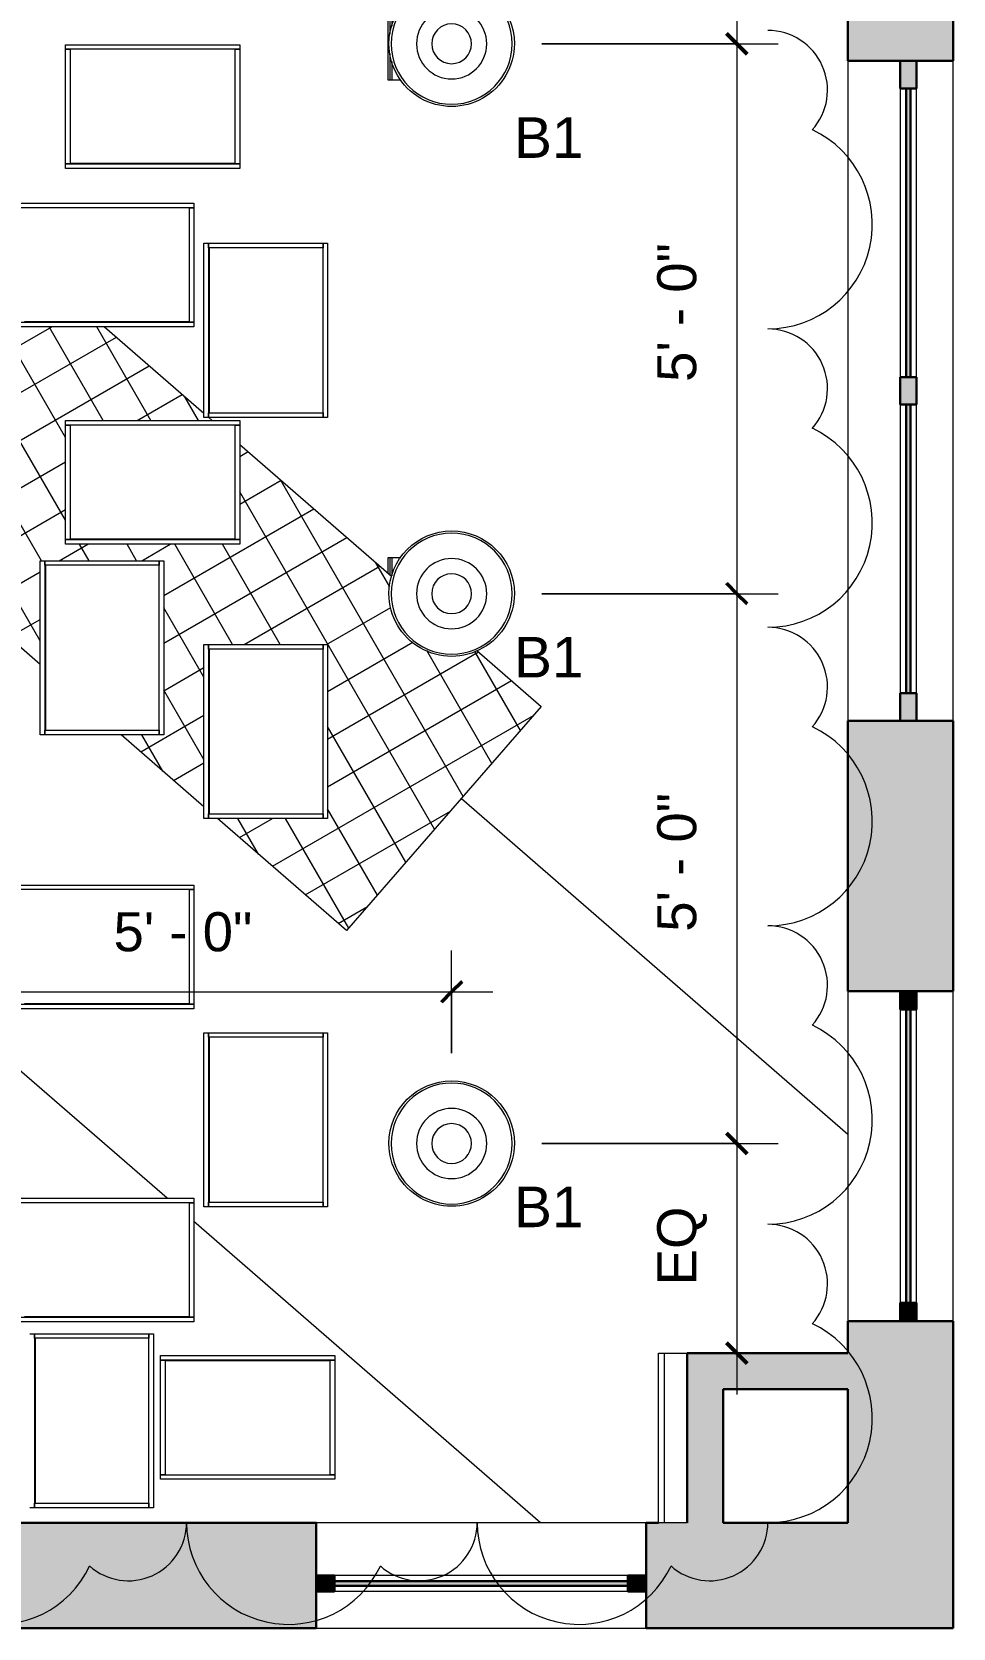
# Model space of a CAD drawing. Header units: inches. Extents: x 4387 to 7158, y 1246 to 2590.
# Drawn here: x 7057.7 to 7158.2, y 1283.3 to 1457.4 of the extents above; entities that cross this region are included whole.
import ezdxf

# ---------------------------------------------------------------- set-up
doc = ezdxf.new("R2010")
doc.units = ezdxf.units.IN
doc.header["$MEASUREMENT"] = 0
for name, color, linetype, lineweight in [('A-ANNO-DIMS', 211, 'Continuous', 9), ('A-ANNO-DIMS-48', 211, 'Continuous', 9), ('A-CLNG', 13, 'Continuous', 13), ('A-FLOR', 192, 'Continuous', 13), ('A-GENM', 13, 'Continuous', 9), ('A-GLAZ-CURT', 52, 'Continuous', 13), ('A-GLAZ-CWMG', 51, 'Continuous', 13), ('A-WALL', 113, 'Continuous', 13), ('A-WALL-PATT', 111, 'Continuous', 13), ('E-LITE-EQPM', 33, 'Continuous', 9), ('E-LITE-EQPM-IDEN', 33, 'Continuous', 9), ('G-ANNO-REVC', 71, 'Continuous', 9), ('I-WALL', 2, 'Continuous', 13), ('M-EQPM', 50, 'Continuous', 9)]:
    doc.layers.add(name, color=color, linetype=linetype, lineweight=lineweight)
doc.styles.add('Arial_1', font='arial.ttf', dxfattribs={"height": 4.425898})
doc.styles.add('Swis721 Lt BT_2', font='swissl.ttf', dxfattribs={"height": 4.257319})
doc.dimstyles.new('OTJ_-_3_32__Linear__1_2__Tolerance_1', dxfattribs={"dimscale": 12, "dimtxt": 4.5, "dimasz": 0.1875, "dimexe": 0.375, "dimexo": 0.25, "dimgap": 0.25, "dimtad": 1, "dimdec": 1, "dimrnd": 0.5, "dimzin": 3, "dimdsep": 46, "dimlunit": 4, "dimtxsty": 'Swis721 Lt BT_2', "dimblk1": 'OBLIQUE', "dimblk2": 'OBLIQUE', "dimsah": 1, "dimcen": 0.09, "dimdle": 0.375, "dimazin": 0, "dimtfac": 1, "dimtdec": 4, "dimtix": 1, "dimtmove": 0, "dimatfit": 3, "dimfxl": 1, "dimtvp": 1, "dimfrac": 2, "dimtolj": 1, "dimtzin": 0, "dimarcsym": 2})
doc.dimstyles.new('OTJ_-_3_32__Linear__1_2__Tolerance_2', dxfattribs={"dimscale": 12, "dimtxt": 4.5, "dimasz": 0.1875, "dimexe": 0.375, "dimexo": 0.25, "dimgap": 0.25, "dimtad": 1, "dimdec": 1, "dimrnd": 0.5, "dimzin": 3, "dimdsep": 46, "dimlunit": 4, "dimtxsty": 'Swis721 Lt BT_2', "dimblk1": 'OBLIQUE', "dimblk2": 'OBLIQUE', "dimsah": 1, "dimcen": 0.09, "dimdle": 0.375, "dimazin": 0, "dimtfac": 1, "dimtdec": 4, "dimtix": 1, "dimtmove": 0, "dimatfit": 3, "dimfxl": 1, "dimtvp": 1, "dimfrac": 2, "dimtolj": 1, "dimtzin": 0, "dimarcsym": 2})

# ---------------------------------------------------------------- blocks, each defined once
blk = doc.blocks.new('Rectangular Mullion - 2_ x 1 3_4_-4406287-3 - ENLARGED PLAN _ LOUNGE 1025')
at = {"layer": 'A-GLAZ-CWMG', "lineweight": 18}
blk.add_hatch(color=50, dxfattribs=at).paths.add_polyline_path([(-2, -0.88), (0, -0.88), (0, 0.88), (-2, 0.88), (-2, -0.25)], flags=0)
at = {"layer": 'A-GLAZ-CWMG', "color": 135, "lineweight": 30}
for p, q in [((-2, 0.88), (0, 0.88)), ((-2, -0.88), (-2, 0.88)), ((0, 0.88), (0, -0.88)), ((0, -0.88), (-2, -0.88))]:
    blk.add_line(p, q, dxfattribs=at)
blk = doc.blocks.new('Rectangular Mullion - 3_ x 1 3_4_-4402381-3 - ENLARGED PLAN _ LOUNGE 1025')
at = {"layer": 'A-GLAZ-CWMG', "color": 215, "lineweight": 18}
for p, q in [((6064.46, 1289.03), (6032.46, 1289.03)), ((6064.46, 1287.28), (6032.46, 1287.28))]:
    blk.add_line(p, q, dxfattribs=at)
blk = doc.blocks.new('Rectangular Mullion - 3_ x 1 3_4_-4406289-3 - ENLARGED PLAN _ LOUNGE 1025')
at = {"layer": 'A-GLAZ-CWMG', "lineweight": 18}
blk.add_hatch(color=50, dxfattribs=at).paths.add_polyline_path([(-3, -0.88), (0, -0.88), (0, 0.88), (-3, 0.88), (-3, -0.25)], flags=0)
at = {"layer": 'A-GLAZ-CWMG', "color": 135, "lineweight": 30}
for p, q in [((-3, 0.88), (0, 0.88)), ((-3, -0.88), (-3, 0.88)), ((0, 0.88), (0, -0.88)), ((0, -0.88), (-3, -0.88))]:
    blk.add_line(p, q, dxfattribs=at)
blk = doc.blocks.new('Rectangular Mullion - 3_ x 1 3_4_-4405086-3 - ENLARGED PLAN _ LOUNGE 1025')
at = {"layer": 'A-GLAZ-CWMG', "color": 215, "lineweight": 18}
for p, q in [((6134.46, 1289.03), (6102.96, 1289.03)), ((6134.46, 1287.28), (6102.96, 1287.28))]:
    blk.add_line(p, q, dxfattribs=at)
blk = doc.blocks.new('System Panel - Glazed-4406290-3 - ENLARGED PLAN _ LOUNGE 1025')
at = {"layer": 'A-GLAZ-CURT', "lineweight": 18}
blk.add_hatch(color=50, dxfattribs=at).paths.add_polyline_path([(16, 0.25), (-16, 0.25), (-16, -0.25), (16, -0.25)], flags=0)
at = {"layer": 'A-GLAZ-CURT', "color": 135, "lineweight": 30}
for p, q in [((-16, -0.25), (-16, 0.25)), ((-16, 0.25), (16, 0.25)), ((16, 0.25), (16, -0.25)), ((16, -0.25), (-16, -0.25))]:
    blk.add_line(p, q, dxfattribs=at)
blk = doc.blocks.new('Rectangular Mullion - 2_ x 1 3_4_-4406291-3 - ENLARGED PLAN _ LOUNGE 1025')
at = {"layer": 'A-GLAZ-CWMG', "lineweight": 18}
blk.add_hatch(color=50, dxfattribs=at).paths.add_polyline_path([(0, -0.88), (-2, -0.88), (-2, 0.88), (0, 0.88), (0, -0.25)], flags=0)
at = {"layer": 'A-GLAZ-CWMG', "color": 135, "lineweight": 30}
for p, q in [((0, 0.88), (-2, 0.88)), ((-2, 0.88), (-2, -0.88)), ((0, -0.88), (0, 0.88)), ((-2, -0.88), (0, -0.88))]:
    blk.add_line(p, q, dxfattribs=at)
blk = doc.blocks.new('System Panel - Glazed-4406292-3 - ENLARGED PLAN _ LOUNGE 1025')
at = {"layer": 'A-GLAZ-CURT', "lineweight": 18}
blk.add_hatch(color=50, dxfattribs=at).paths.add_polyline_path([(-15.75, 0.25), (-15.75, -0.25), (15.75, -0.25), (15.75, 0.25), (-13.49, 0.25)], flags=0)
at = {"layer": 'A-GLAZ-CURT', "color": 135, "lineweight": 30}
for p, q in [((-15.75, -0.25), (-15.75, 0.25)), ((-15.75, 0.25), (15.75, 0.25)), ((15.75, 0.25), (15.75, -0.25)), ((15.75, -0.25), (-15.75, -0.25))]:
    blk.add_line(p, q, dxfattribs=at)
blk = doc.blocks.new('Rectangular Mullion - 3_ x 1 3_4_-4406293-3 - ENLARGED PLAN _ LOUNGE 1025')
at = {"layer": 'A-GLAZ-CWMG', "lineweight": 18}
blk.add_hatch(color=50, dxfattribs=at).paths.add_polyline_path([(-3, -0.88), (-3, 0.88), (0, 0.88), (0, -0.88)], flags=0)
at = {"layer": 'A-GLAZ-CWMG', "color": 135, "lineweight": 30}
for p, q in [((0, 0.88), (-3, 0.88)), ((-3, 0.88), (-3, -0.88)), ((0, -0.88), (0, 0.88)), ((-3, -0.88), (0, -0.88))]:
    blk.add_line(p, q, dxfattribs=at)
blk = doc.blocks.new('Rectangular Mullion - 3_ x 1 3_4_-4406288-3 - ENLARGED PLAN _ LOUNGE 1025')
at = {"layer": 'A-GLAZ-CWMG', "lineweight": 18}
blk.add_hatch(color=50, dxfattribs=at).paths.add_polyline_path([(1.5, -0.88), (-1.5, -0.88), (-1.5, 0.88), (1.5, 0.88), (1.5, -0.25)], flags=0)
at = {"layer": 'A-GLAZ-CWMG', "color": 135, "lineweight": 30}
for p, q in [((1.5, 0.88), (-1.5, 0.88)), ((-1.5, 0.88), (-1.5, -0.88)), ((1.5, -0.88), (1.5, 0.88)), ((-1.5, -0.88), (1.5, -0.88))]:
    blk.add_line(p, q, dxfattribs=at)
blk = doc.blocks.new('Mechanical Equipment 1 - Mechanical Equipment 1-4892762-3 - ENLARGED PLAN _ LOUNGE 1025')
at = {"layer": 'M-EQPM'}
h = blk.add_hatch(dxfattribs=at)
h.set_pattern_fill('FP_46', color=90, style=0, pattern_type=2)
h.set_pattern_definition([(30, (883.241, 0), (-2.25, 3.8971143), []), (120, (883.241, 0), (-3.8971143, -2.25), [])])
h.paths.add_polyline_path([(6208.78, 1359.38), (6230.03, 1383.84), (6223, 1389.95), (6222.02, 1389.54), (6220.25, 1389.31), (6218.48, 1389.54), (6216.83, 1390.23), (6215.41, 1391.31), (6214.32, 1392.73), (6213.64, 1394.38), (6213.4, 1396.15), (6213.64, 1397.93), (6213.69, 1398.05), (6197.13, 1412.44), (6197.13, 1401.55), (6178.13, 1401.55), (6178.13, 1415.05), (6194.12, 1415.05), (6193.72, 1415.39), (6193.22, 1415.39), (6193.22, 1415.83), (6182.38, 1425.26), (6173.13, 1425.26), (6173.13, 1433.3), (6172.27, 1434.05), (6172.27, 1415.39), (6158.77, 1415.39), (6158.77, 1434.39), (6171.88, 1434.39), (6160.31, 1444.44), (6160.25, 1444.43), (6158.48, 1444.67), (6156.83, 1445.35), (6155.41, 1446.44), (6154.32, 1447.86), (6153.64, 1449.51), (6153.53, 1450.34), (6134.02, 1467.3), (6134.02, 1448.34), (6120.52, 1448.34), (6120.52, 1467.34), (6133.95, 1467.36), (6129.95, 1470.84), (6119.29, 1470.84), (6119.29, 1480.1), (6110.31, 1487.91), (6101.22, 1487.91), (6101.22, 1495.81), (6096.19, 1500.19), (6096.19, 1495.55), (6077.19, 1495.55), (6077.19, 1509.05), (6085.99, 1509.05), (6070.49, 1522.53), (6062.48, 1522.53), (6062.48, 1529.49), (6054.96, 1536.03), (6054.42, 1536.03), (6054.34, 1536.56), (6012.46, 1572.97), (6012.46, 1582.08), (5976.33, 1582.08), (5976.33, 1561.34), (5973.82, 1557.75), (5973.82, 1497.54), (5989.87, 1520.44), (5983.96, 1520.44), (5983.96, 1540.44), (6003.96, 1540.44), (6003.96, 1537.43), (6062.48, 1486.56), (6062.48, 1486.84), (6081.48, 1486.84), (6081.48, 1473.34), (6077.69, 1473.34), (6110.78, 1444.57), (6114.52, 1444.57), (6114.52, 1441.32), (6121.02, 1435.67), (6121.02, 1444.57), (6134.52, 1444.57), (6134.52, 1425.57), (6132.63, 1425.57), (6144.74, 1415.05), (6158.13, 1415.05), (6158.13, 1403.41), (6158.82, 1402.81), (6160.25, 1403), (6162.02, 1402.77), (6163.67, 1402.08), (6165.09, 1400.99), (6166.18, 1399.58), (6166.86, 1397.93), (6167.09, 1396.15), (6167.03, 1395.67), (6175.35, 1388.44), (6175.35, 1399.75), (6188.85, 1399.75), (6188.85, 1380.75), (6184.19, 1380.75), (6193.22, 1372.9), (6193.22, 1390.61), (6206.72, 1390.61), (6206.72, 1371.61), (6194.71, 1371.61), (6206.72, 1361.17)], flags=0)
h.paths.add_polyline_path([(6139.13, 1425.26), (6139.13, 1438.76), (6158.13, 1438.76), (6158.13, 1425.26), (6139.63, 1425.26)], flags=0)
h.paths.add_polyline_path([(6137.36, 1454.68), (6136.82, 1454.79), (6136.29, 1455), (6135.78, 1455.4), (6135.45, 1455.82), (6135.26, 1456.12), (6135.09, 1456.63), (6135.02, 1457.19), (6135.16, 1457.93), (6135.48, 1458.61), (6135.83, 1459.02), (6136.24, 1459.34), (6136.77, 1459.57), (6137.18, 1459.68), (6137.77, 1459.69), (6138.27, 1459.58), (6138.78, 1459.38), (6139.3, 1458.97), (6139.64, 1458.55), (6139.83, 1458.25), (6140, 1457.74), (6140.06, 1457.19), (6139.95, 1456.5), (6139.61, 1455.76), (6139.26, 1455.35), (6138.84, 1455.03), (6138.31, 1454.8), (6137.9, 1454.7), (6137.38, 1454.68)], flags=0)
h.paths.add_polyline_path([(6113.36, 1454.68), (6112.82, 1454.79), (6112.29, 1455), (6111.78, 1455.4), (6111.45, 1455.82), (6111.25, 1456.16), (6111.09, 1456.63), (6111.02, 1457.19), (6111.16, 1457.93), (6111.48, 1458.61), (6111.83, 1459.02), (6112.24, 1459.34), (6112.77, 1459.57), (6113.18, 1459.68), (6113.76, 1459.69), (6114.27, 1459.58), (6114.78, 1459.38), (6115.3, 1458.97), (6115.64, 1458.55), (6115.83, 1458.25), (6116, 1457.74), (6116.06, 1457.19), (6115.95, 1456.5), (6115.61, 1455.76), (6115.26, 1455.35), (6114.84, 1455.03), (6114.31, 1454.8), (6113.9, 1454.7), (6113.38, 1454.68)], flags=0)
h.paths.add_polyline_path([(6113.66, 1461.15), (6099.13, 1461.15), (6099.13, 1474.65), (6118.13, 1474.65), (6118.13, 1461.15), (6116.42, 1461.15)], flags=0)
h.paths.add_polyline_path([(6095.61, 1470.17), (6084.53, 1470.17), (6084.53, 1489.17), (6098.03, 1489.17), (6098.03, 1470.17), (6097.53, 1470.17)], flags=0)
h.paths.add_polyline_path([(6075.16, 1495.72), (6062.16, 1495.72), (6062.16, 1514.72), (6075.66, 1514.72), (6075.66, 1495.72), (6075.24, 1495.72)], flags=0)
h.paths.add_polyline_path([(6040.25, 1509.31), (6038.48, 1509.54), (6036.83, 1510.23), (6035.41, 1511.31), (6034.32, 1512.73), (6033.64, 1514.38), (6033.4, 1516.15), (6033.64, 1517.93), (6034.32, 1519.58), (6035.41, 1520.99), (6036.83, 1522.08), (6038.48, 1522.77), (6040.25, 1523), (6042.02, 1522.77), (6043.67, 1522.08), (6045.09, 1520.99), (6046.18, 1519.58), (6046.86, 1517.93), (6047.09, 1516.15), (6046.86, 1514.38), (6046.18, 1512.73), (6045.09, 1511.31), (6043.67, 1510.23), (6042.02, 1509.54)], flags=0)
for p, q in [((6182.38, 1425.26), (6193.22, 1415.83)), ((6193.74, 1415.39), (6194.12, 1415.05)), ((6197.13, 1412.44), (6213.69, 1398.05)), ((6175.35, 1388.44), (6167.03, 1395.67)), ((6223, 1389.95), (6230.03, 1383.84)), ((6230.03, 1383.84), (6208.78, 1359.38)), ((6193.22, 1372.9), (6184.19, 1380.75)), ((6208.78, 1359.38), (6194.71, 1371.61))]:
    blk.add_line(p, q, dxfattribs=at)
blk = doc.blocks.new('Generic Models 1 - Generic Models 1-4984576-3 - ENLARGED PLAN _ LOUNGE 1025')
at = {"layer": 'A-CLNG', "lineweight": 18}
for p, q in [((6178.13, 1455.55), (6178.13, 1456.05)), ((6178.13, 1456.05), (6197.13, 1456.05)), ((6197.13, 1456.05), (6197.13, 1455.55)), ((6178.13, 1443.05), (6178.13, 1455.55)), ((6178.13, 1455.55), (6178.63, 1455.55)), ((6197.13, 1455.55), (6178.13, 1455.55)), ((6178.63, 1455.55), (6178.63, 1443.05)), ((6196.63, 1443.05), (6196.63, 1455.55)), ((6196.63, 1455.55), (6197.13, 1455.55)), ((6197.13, 1455.55), (6197.13, 1443.05)), ((6178.63, 1443.05), (6178.13, 1443.05)), ((6178.13, 1442.55), (6178.13, 1443.05)), ((6178.13, 1443.05), (6197.13, 1443.05)), ((6197.13, 1442.55), (6178.13, 1442.55)), ((6178.63, 1443.12), (6196.63, 1443.12)), ((6197.13, 1443.05), (6196.63, 1443.05)), ((6197.13, 1443.05), (6197.13, 1442.55)), ((6173.13, 1438.76), (6192.13, 1438.76)), ((6192.13, 1438.76), (6192.13, 1438.26)), ((6192.13, 1438.26), (6173.13, 1438.26)), ((6191.63, 1425.76), (6191.63, 1438.26)), ((6191.63, 1438.26), (6192.13, 1438.26)), ((6192.13, 1438.26), (6192.13, 1425.76)), ((6193.22, 1415.39), (6193.22, 1434.39)), ((6193.22, 1434.39), (6193.72, 1434.39)), ((6193.72, 1433.89), (6193.72, 1434.39)), ((6193.72, 1434.39), (6206.22, 1434.39)), ((6193.72, 1434.39), (6193.72, 1415.39)), ((6206.22, 1433.89), (6193.72, 1433.89)), ((6193.8, 1433.89), (6193.8, 1415.88)), ((6206.22, 1434.39), (6206.22, 1433.89)), ((6206.22, 1415.39), (6206.22, 1434.39)), ((6206.22, 1434.39), (6206.72, 1434.39)), ((6206.72, 1434.39), (6206.72, 1415.39)), ((6173.13, 1425.76), (6192.13, 1425.76)), ((6192.13, 1425.26), (6173.13, 1425.26)), ((6173.63, 1425.84), (6191.63, 1425.84)), ((6192.13, 1425.76), (6191.63, 1425.76)), ((6192.13, 1425.76), (6192.13, 1425.26)), ((6178.13, 1414.55), (6178.13, 1415.05)), ((6178.13, 1415.05), (6197.13, 1415.05)), ((6178.13, 1402.05), (6178.13, 1414.55)), ((6178.13, 1414.55), (6178.63, 1414.55)), ((6197.13, 1414.55), (6178.13, 1414.55)), ((6178.63, 1414.55), (6178.63, 1402.05)), ((6193.72, 1415.39), (6193.22, 1415.39)), ((6193.72, 1415.39), (6193.72, 1415.89)), ((6193.72, 1415.89), (6206.22, 1415.89)), ((6206.22, 1415.39), (6193.72, 1415.39)), ((6196.63, 1402.05), (6196.63, 1414.55)), ((6196.63, 1414.55), (6197.13, 1414.55)), ((6197.13, 1415.05), (6197.13, 1414.55)), ((6197.13, 1414.55), (6197.13, 1402.05)), ((6206.22, 1415.89), (6206.22, 1415.39)), ((6206.72, 1415.39), (6206.22, 1415.39)), ((6178.63, 1402.12), (6196.63, 1402.12)), ((6178.63, 1402.05), (6178.13, 1402.05)), ((6178.13, 1401.55), (6178.13, 1402.05)), ((6178.13, 1402.05), (6197.13, 1402.05)), ((6197.13, 1401.55), (6178.13, 1401.55)), ((6197.13, 1402.05), (6196.63, 1402.05)), ((6197.13, 1402.05), (6197.13, 1401.55)), ((6175.35, 1399.75), (6175.85, 1399.75)), ((6175.35, 1380.75), (6175.35, 1399.75)), ((6175.85, 1399.75), (6188.35, 1399.75)), ((6175.85, 1399.25), (6175.85, 1399.75)), ((6175.85, 1399.75), (6175.85, 1380.75)), ((6188.35, 1399.25), (6175.85, 1399.25)), ((6175.92, 1399.26), (6175.92, 1381.25)), ((6188.35, 1399.75), (6188.35, 1399.25)), ((6188.35, 1399.75), (6188.85, 1399.75)), ((6188.35, 1380.75), (6188.35, 1399.75)), ((6188.85, 1399.75), (6188.85, 1380.75)), ((6193.22, 1390.61), (6193.72, 1390.61)), ((6193.22, 1371.61), (6193.22, 1390.61)), ((6193.72, 1390.61), (6206.22, 1390.61)), ((6193.72, 1390.11), (6193.72, 1390.61)), ((6193.72, 1390.61), (6193.72, 1371.61)), ((6206.22, 1390.11), (6193.72, 1390.11)), ((6193.8, 1390.12), (6193.8, 1372.11)), ((6206.22, 1390.61), (6206.22, 1390.11)), ((6206.22, 1390.61), (6206.72, 1390.61)), ((6206.22, 1371.61), (6206.22, 1390.61)), ((6206.72, 1390.61), (6206.72, 1371.61)), ((6175.85, 1381.25), (6188.35, 1381.25)), ((6175.85, 1380.75), (6175.85, 1381.25)), ((6188.35, 1381.25), (6188.35, 1380.75)), ((6175.85, 1380.75), (6175.35, 1380.75)), ((6188.35, 1380.75), (6175.85, 1380.75)), ((6188.85, 1380.75), (6188.35, 1380.75)), ((6193.72, 1371.61), (6193.22, 1371.61)), ((6193.72, 1372.11), (6206.22, 1372.11)), ((6193.72, 1371.61), (6193.72, 1372.11)), ((6206.22, 1371.61), (6193.72, 1371.61)), ((6206.22, 1372.11), (6206.22, 1371.61)), ((6206.72, 1371.61), (6206.22, 1371.61)), ((6173.13, 1364.36), (6192.13, 1364.36)), ((6192.13, 1363.86), (6173.13, 1363.86)), ((6191.63, 1351.36), (6191.63, 1363.86)), ((6191.63, 1363.86), (6192.13, 1363.86)), ((6192.13, 1364.36), (6192.13, 1363.86)), ((6192.13, 1363.86), (6192.13, 1351.36)), ((6173.13, 1351.36), (6192.13, 1351.36)), ((6192.13, 1350.86), (6173.13, 1350.86)), ((6173.63, 1351.43), (6191.63, 1351.43)), ((6192.13, 1351.36), (6191.63, 1351.36)), ((6192.13, 1351.36), (6192.13, 1350.86)), ((6193.22, 1329.24), (6193.22, 1348.24)), ((6193.22, 1348.24), (6193.72, 1348.24)), ((6193.72, 1347.74), (6193.72, 1348.24)), ((6193.72, 1348.24), (6206.22, 1348.24)), ((6193.72, 1348.24), (6193.72, 1329.24)), ((6206.22, 1348.24), (6206.22, 1347.74)), ((6206.22, 1329.24), (6206.22, 1348.24)), ((6206.22, 1348.24), (6206.72, 1348.24)), ((6206.72, 1348.24), (6206.72, 1329.24)), ((6206.22, 1347.74), (6193.72, 1347.74)), ((6193.8, 1347.74), (6193.8, 1329.74)), ((6173.13, 1330.19), (6192.13, 1330.19)), ((6192.13, 1329.69), (6173.13, 1329.69)), ((6191.63, 1317.19), (6191.63, 1329.69)), ((6191.63, 1329.69), (6192.13, 1329.69)), ((6192.13, 1330.19), (6192.13, 1329.69)), ((6192.13, 1329.69), (6192.13, 1317.19)), ((6193.72, 1329.24), (6193.22, 1329.24)), ((6193.72, 1329.24), (6193.72, 1329.74)), ((6193.72, 1329.74), (6206.22, 1329.74)), ((6206.22, 1329.24), (6193.72, 1329.24)), ((6206.22, 1329.74), (6206.22, 1329.24)), ((6206.72, 1329.24), (6206.22, 1329.24)), ((6173.13, 1317.19), (6192.13, 1317.19)), ((6173.63, 1317.26), (6191.63, 1317.26)), ((6192.13, 1317.19), (6191.63, 1317.19)), ((6192.13, 1317.19), (6192.13, 1316.69)), ((6192.13, 1316.69), (6173.13, 1316.69)), ((6174.22, 1315.4), (6174.72, 1315.4)), ((6174.72, 1315.4), (6187.22, 1315.4)), ((6174.72, 1314.9), (6174.72, 1315.4)), ((6174.72, 1315.4), (6174.72, 1296.4)), ((6187.22, 1315.4), (6187.22, 1314.9)), ((6187.22, 1315.4), (6187.72, 1315.4)), ((6187.22, 1296.4), (6187.22, 1315.4)), ((6187.72, 1315.4), (6187.72, 1296.4)), ((6187.22, 1314.9), (6174.72, 1314.9)), ((6174.8, 1314.9), (6174.8, 1296.9)), ((6188.5, 1312.51), (6188.5, 1313.01)), ((6188.5, 1313.01), (6207.5, 1313.01)), ((6188.5, 1300.01), (6188.5, 1312.51)), ((6188.5, 1312.51), (6189, 1312.51)), ((6207.5, 1312.51), (6188.5, 1312.51)), ((6207, 1312.44), (6188.99, 1312.44)), ((6189, 1312.51), (6189, 1300.01)), ((6207, 1300.01), (6207, 1312.51)), ((6207, 1312.51), (6207.5, 1312.51)), ((6207.5, 1313.01), (6207.5, 1312.51)), ((6207.5, 1312.51), (6207.5, 1300.01)), ((6189, 1300.01), (6188.5, 1300.01)), ((6188.5, 1299.51), (6188.5, 1300.01)), ((6188.5, 1300.01), (6207.5, 1300.01)), ((6207.5, 1299.51), (6188.5, 1299.51)), ((6207.5, 1300.01), (6207, 1300.01)), ((6207.5, 1300.01), (6207.5, 1299.51)), ((6174.72, 1296.4), (6174.22, 1296.4)), ((6174.72, 1296.9), (6187.22, 1296.9)), ((6174.72, 1296.4), (6174.72, 1296.9)), ((6187.22, 1296.4), (6174.72, 1296.4)), ((6187.22, 1296.9), (6187.22, 1296.4)), ((6187.72, 1296.4), (6187.22, 1296.4))]:
    blk.add_line(p, q, dxfattribs=at)
blk = doc.blocks.new('L-Surface Mounted Downlight - B - DOWNLIGHT_ SURFACE MOUNTED-V183-3 - ENLARGED PLAN _ LOUNGE 1025')
at = {"layer": 'E-LITE-EQPM'}
for radius in [6.6, 3.83, 2.17]:
    blk.add_circle((0, 0), radius, dxfattribs=at)
for start, end in [(360, 180), (180, 360)]:
    blk.add_arc((0, 0), 6.84, start, end, dxfattribs=at)
blk = doc.blocks.new('L-Surface Mounted Downlight - B - DOWNLIGHT_ SURFACE MOUNTED-V184-3 - ENLARGED PLAN _ LOUNGE 1025')
at = {"layer": 'A-GENM'}
for p, q in [((-6.96, -3.92), (-6.96, -2.23)), ((-6.7, -2.01), (-6.7, -3.92)), ((-6.54, -3.92), (-6.54, -1.94)), ((-5.54, -3.92), (-6.96, -3.92))]:
    blk.add_line(p, q, dxfattribs=at)
at = {"layer": 'E-LITE-EQPM'}
for radius in [6.6, 3.83, 2.17]:
    blk.add_circle((0, 0), radius, dxfattribs=at)
for start, end in [(360, 180), (180, 360)]:
    blk.add_arc((0, 0), 6.84, start, end, dxfattribs=at)
blk = doc.blocks.new('L-Surface Mounted Downlight - B - DOWNLIGHT_ SURFACE MOUNTED-5054385-3 - ENLARGED PLAN _ LOUNGE 1025')
at = {"layer": 'A-GENM'}
for p, q in [((-6.96, 3.92), (-5.54, 3.92)), ((-6.96, -3.92), (-6.96, 3.92)), ((-6.7, 3.92), (-6.7, 1.07)), ((-6.54, 1.94), (-6.54, 3.92)), ((-6.7, -1.07), (-6.7, -3.92)), ((-6.54, -3.92), (-6.54, -1.94)), ((-5.54, -3.92), (-6.96, -3.92))]:
    blk.add_line(p, q, dxfattribs=at)
at = {"layer": 'E-LITE-EQPM'}
for radius in [6.6, 3.83, 2.17]:
    blk.add_circle((0, 0), radius, dxfattribs=at)
for start, end in [(360, 180), (180, 360)]:
    blk.add_arc((0, 0), 6.84, start, end, dxfattribs=at)
blk = doc.blocks.new('DIMBLOCK2-3 - ENLARGED PLAN _ LOUNGE 1025')
at = {"layer": 'A-ANNO-DIMS-48'}
for p, q in [((7134.6, 1520.65), (7134.6, 1456.15)), ((7113.34, 1516.15), (7139.1, 1516.15)), ((7134.6, 1516.15), (7113.34, 1516.15)), ((7113.34, 1456.15), (7139.1, 1456.15)), ((7134.6, 1456.15), (7113.34, 1456.15))]:
    blk.add_line(p, q, dxfattribs=at)
at = {"layer": 'A-ANNO-DIMS-48', "lineweight": 50}
for p, q in [((7134.6, 1516.15), (7133.48, 1517.28)), ((7134.6, 1516.15), (7135.73, 1515.03)), ((7134.6, 1456.15), (7133.48, 1457.28)), ((7134.6, 1456.15), (7135.73, 1455.03))]:
    blk.add_line(p, q, dxfattribs=at)
at = {"layer": 'A-ANNO-DIMS-48', "color": 0, "insert": (7125.92, 1479.26), "char_height": 4.257, "width": 16.5429, "attachment_point": 1, "rotation": 90, "line_spacing_factor": 1.00667, "style": 'Swis721 Lt BT_2'}
blk.add_mtext('5\' - 0"', dxfattribs=at)
blk = doc.blocks.new('_Oblique')
at = {"color": 0, "linetype": 'ByBlock', "lineweight": -2}
blk.add_line((-0.5, -0.5), (0.5, 0.5), dxfattribs=at)
blk = doc.blocks.new('DIMBLOCK3-3 - ENLARGED PLAN _ LOUNGE 1025')
at = {"layer": 'A-ANNO-DIMS-48'}
for p, q in [((7113.34, 1456.15), (7139.1, 1456.15)), ((7134.6, 1456.15), (7113.34, 1456.15)), ((7134.6, 1456.15), (7134.6, 1396.15)), ((7113.34, 1396.15), (7139.1, 1396.15)), ((7134.6, 1396.15), (7113.34, 1396.15))]:
    blk.add_line(p, q, dxfattribs=at)
at = {"layer": 'A-ANNO-DIMS-48', "lineweight": 50}
for p, q in [((7134.6, 1456.15), (7133.48, 1457.28)), ((7134.6, 1456.15), (7135.73, 1455.03)), ((7134.6, 1396.15), (7133.48, 1397.28)), ((7134.6, 1396.15), (7135.73, 1395.03))]:
    blk.add_line(p, q, dxfattribs=at)
at = {"layer": 'A-ANNO-DIMS-48', "color": 0, "insert": (7125.92, 1419.26), "char_height": 4.257, "width": 16.5429, "attachment_point": 1, "rotation": 90, "line_spacing_factor": 1.00667, "style": 'Swis721 Lt BT_2'}
blk.add_mtext('5\' - 0"', dxfattribs=at)
blk = doc.blocks.new('DIMBLOCK4-3 - ENLARGED PLAN _ LOUNGE 1025')
at = {"layer": 'A-ANNO-DIMS-48', "lineweight": 50}
for p, q in [((7134.6, 1396.15), (7133.48, 1397.28)), ((7134.6, 1396.15), (7135.73, 1395.03)), ((7134.6, 1336.15), (7133.48, 1337.28)), ((7134.6, 1336.15), (7135.73, 1335.03))]:
    blk.add_line(p, q, dxfattribs=at)
at = {"layer": 'A-ANNO-DIMS-48'}
for p, q in [((7113.34, 1396.15), (7139.1, 1396.15)), ((7134.6, 1396.15), (7113.34, 1396.15)), ((7134.6, 1396.15), (7134.6, 1331.65)), ((7113.34, 1336.15), (7139.1, 1336.15)), ((7134.6, 1336.15), (7113.34, 1336.15))]:
    blk.add_line(p, q, dxfattribs=at)
at = {"layer": 'A-ANNO-DIMS-48', "color": 0, "insert": (7125.92, 1359.26), "char_height": 4.257, "width": 16.5429, "attachment_point": 1, "rotation": 90, "line_spacing_factor": 1.00667, "style": 'Swis721 Lt BT_2'}
blk.add_mtext('5\' - 0"', dxfattribs=at)
blk = doc.blocks.new('DIMBLOCK5-3 - ENLARGED PLAN _ LOUNGE 1025')
at = {"layer": 'A-ANNO-DIMS-48'}
for p, q in [((7134.6, 1340.65), (7134.6, 1308.78)), ((7113.34, 1336.15), (7139.1, 1336.15)), ((7134.6, 1336.15), (7113.34, 1336.15)), ((7132.2, 1313.28), (7139.1, 1313.28)), ((7134.6, 1313.28), (7132.2, 1313.28))]:
    blk.add_line(p, q, dxfattribs=at)
at = {"layer": 'A-ANNO-DIMS-48', "lineweight": 50}
for p, q in [((7134.6, 1336.15), (7133.48, 1337.28)), ((7134.6, 1336.15), (7135.73, 1335.03)), ((7134.6, 1313.28), (7133.48, 1314.4)), ((7134.6, 1313.28), (7135.73, 1312.15))]:
    blk.add_line(p, q, dxfattribs=at)
at = {"layer": 'A-ANNO-DIMS-48', "color": 0, "insert": (7125.92, 1320.68), "char_height": 4.257, "width": 9.6857, "attachment_point": 1, "rotation": 90, "line_spacing_factor": 1.00667, "style": 'Swis721 Lt BT_2'}
blk.add_mtext('EQ', dxfattribs=at)
blk = doc.blocks.new('DIMBLOCK9-3 - ENLARGED PLAN _ LOUNGE 1025')
at = {"layer": 'A-ANNO-DIMS-48'}
for p, q in [((7043.49, 1346), (7043.49, 1357.2)), ((7103.49, 1346), (7103.49, 1357.2)), ((7043.49, 1352.7), (7107.99, 1352.7)), ((7043.49, 1352.7), (7043.49, 1346)), ((7103.49, 1352.7), (7103.49, 1346))]:
    blk.add_line(p, q, dxfattribs=at)
at = {"layer": 'A-ANNO-DIMS-48', "lineweight": 50}
for p, q in [((7043.49, 1352.7), (7044.62, 1353.83)), ((7103.49, 1352.7), (7104.62, 1353.83)), ((7043.49, 1352.7), (7042.37, 1351.58)), ((7103.49, 1352.7), (7102.37, 1351.58))]:
    blk.add_line(p, q, dxfattribs=at)
at = {"layer": 'A-ANNO-DIMS-48', "color": 0, "insert": (7066.6, 1361.39), "char_height": 4.257, "width": 16.5429, "attachment_point": 1, "line_spacing_factor": 1.00667, "style": 'Swis721 Lt BT_2'}
blk.add_mtext('5\' - 0"', dxfattribs=at)
blk = doc.blocks.new('Family - ___-6309943-3 - ENLARGED PLAN _ LOUNGE 1025')
at = {"layer": 'G-ANNO-REVC'}
for centre, radius, start, end in [((6254.75, 1451.1), 6.51, 318.1897, 90), ((6254.75, 1436.45), 11.4, 270, 64.7912), ((6254.75, 1418.53), 6.51, 318.1897, 90), ((6254.75, 1403.88), 11.4, 270, 64.7912), ((6254.75, 1385.97), 6.51, 318.1897, 90), ((6254.75, 1371.31), 11.4, 270, 64.7912), ((6254.75, 1353.4), 6.51, 318.1897, 90), ((6254.75, 1338.74), 11.4, 270, 64.7912), ((6254.75, 1320.83), 6.51, 318.1897, 90), ((6254.75, 1306.18), 11.4, 270, 64.7912), ((6170.71, 1294.78), 11.1, 180, 334.7912), ((6184.98, 1294.78), 6.34, 228.1897, 0), ((6202.43, 1294.78), 11.1, 180, 334.7912), ((6216.7, 1294.78), 6.34, 228.1897, 0), ((6234.14, 1294.78), 11.1, 180, 334.7912), ((6248.41, 1294.78), 6.34, 228.1897, 0)]:
    blk.add_arc(centre, radius, start, end, dxfattribs=at)

msp = doc.modelspace()

# ---------------------------------------------------------------- hatches: boundary and pattern name
at = {"layer": 'A-WALL-PATT', "lineweight": 9}
h = msp.add_hatch(color=7, dxfattribs=at)
h.paths.add_polyline_path([(7148.87, 1283.28), (7158.2, 1283.28), (7158.2, 1316.78), (7146.7, 1316.78), (7146.7, 1283.28)], flags=0)
h.paths.add_polyline_path([(7158.2, 1352.78), (7158.2, 1382.28), (7146.7, 1382.28), (7146.7, 1352.78)], flags=0)
h.paths.add_polyline_path([(7158.2, 1454.28), (7158.2, 1483.28), (7146.7, 1483.28), (7146.7, 1454.28)], flags=0)
h.paths.add_polyline_path([(7158.2, 1519.28), (7158.2, 1541.28), (7146.7, 1541.28), (7146.7, 1519.28)], flags=0)
for points in [[(7129.2, 1294.78), (7133.13, 1294.78), (7133.13, 1313.28), (7129.2, 1313.28), (7129.2, 1298.11)], [(7146.7, 1309.35), (7146.7, 1313.28), (7133.13, 1313.28), (7133.13, 1309.35), (7143.95, 1309.35)]]:
    msp.add_hatch(color=7, dxfattribs=at).paths.add_polyline_path(points, flags=0)
h = msp.add_hatch(color=7, dxfattribs=at)
h.paths.add_polyline_path([(7129.2, 1283.28), (7146.7, 1283.28), (7146.7, 1294.78), (7124.7, 1294.78), (7124.7, 1283.28)], flags=0)
h.paths.add_polyline_path([(7055.2, 1283.28), (7088.7, 1283.28), (7088.7, 1294.78), (7055.2, 1294.78), (7055.2, 1284.13)], flags=0)
h.paths.add_polyline_path([(6949.7, 1283.28), (6983.2, 1283.28), (6983.2, 1294.78), (6949.7, 1294.78)], flags=0)
h.paths.add_polyline_path([(6879.7, 1283.28), (6913.7, 1283.28), (6913.7, 1294.78), (6879.7, 1294.78)], flags=0)

# ---------------------------------------------------------------- linework, layer by layer
at = {"layer": 'A-FLOR', "lineweight": 18}
for p, q in [((7104.56, 1373.81), (7146.7, 1337.18)), ((7072.44, 1330.19), (7055.51, 1344.9)), ((7113.17, 1294.78), (7075.37, 1327.63))]:
    msp.add_line(p, q, dxfattribs=at)
at = {"layer": 'A-WALL', "color": 135, "lineweight": 30}
for p, q in [((7146.7, 1454.28), (7146.7, 1483.28)), ((7158.2, 1483.28), (7158.2, 1454.28)), ((7158.2, 1454.28), (7146.7, 1454.28)), ((7146.7, 1352.78), (7146.7, 1382.28)), ((7146.7, 1382.28), (7158.2, 1382.28)), ((7158.2, 1382.28), (7158.2, 1352.78)), ((7158.2, 1352.78), (7146.7, 1352.78)), ((7146.7, 1313.28), (7146.7, 1316.78)), ((7146.7, 1316.78), (7158.2, 1316.78)), ((7158.2, 1316.78), (7158.2, 1283.28)), ((7129.2, 1313.28), (7146.7, 1313.28)), ((7129.2, 1294.78), (7129.2, 1313.28)), ((7146.7, 1309.35), (7133.13, 1309.35)), ((7133.13, 1309.35), (7133.13, 1294.78)), ((7146.7, 1294.78), (7146.7, 1309.35)), ((7055.2, 1294.78), (7088.7, 1294.78)), ((7088.7, 1294.78), (7088.7, 1283.28)), ((7124.7, 1294.78), (7126.07, 1294.78)), ((7124.7, 1283.28), (7124.7, 1294.78)), ((7133.13, 1294.78), (7146.7, 1294.78)), ((7088.7, 1283.28), (7055.2, 1283.28)), ((7158.2, 1283.28), (7124.7, 1283.28))]:
    msp.add_line(p, q, dxfattribs=at)
at = {"layer": 'A-WALL', "color": 215, "lineweight": 18}
for p, q in [((7146.7, 1454.28), (7146.7, 1382.28)), ((7158.2, 1382.28), (7158.2, 1454.28)), ((7146.7, 1352.78), (7146.7, 1316.78)), ((7158.2, 1316.78), (7158.2, 1352.78)), ((7124.7, 1294.78), (7088.7, 1294.78)), ((7088.7, 1283.28), (7124.7, 1283.28))]:
    msp.add_line(p, q, dxfattribs=at)
at = {"layer": 'A-WALL', "lineweight": 18}
for p, q in [((7126.7, 1294.78), (7126.7, 1313.28)), ((7129.2, 1294.78), (7126.07, 1294.78))]:
    msp.add_line(p, q, dxfattribs=at)
at = {"layer": 'I-WALL', "lineweight": 18}
for p, q in [((7126.07, 1294.78), (7126.07, 1313.28)), ((7126.07, 1313.28), (7129.2, 1313.28))]:
    msp.add_line(p, q, dxfattribs=at)

# ---------------------------------------------------------------- block references
at = {"layer": 'A-CLNG', "lineweight": 18}
msp.add_blockref('Generic Models 1 - Generic Models 1-4984576-3 - ENLARGED PLAN _ LOUNGE 1025', (883.24, 0), dxfattribs=at)
at = {"layer": 'A-GLAZ-CURT', "color": 215, "lineweight": 18}
for name, p, rotation in [('System Panel - Glazed-4406292-3 - ENLARGED PLAN _ LOUNGE 1025', (7153.32, 1435.53), 89.99999999999933), ('System Panel - Glazed-4406292-3 - ENLARGED PLAN _ LOUNGE 1025', (7153.32, 1401.03), 89.99999999999933), ('System Panel - Glazed-4406290-3 - ENLARGED PLAN _ LOUNGE 1025', (7153.32, 1334.78), 89.99999999999933), ('System Panel - Glazed-4406290-3 - ENLARGED PLAN _ LOUNGE 1025', (7106.7, 1288.15), 180)]:
    msp.add_blockref(name, p, dxfattribs=dict(at, rotation=rotation))
at = {"layer": 'A-GLAZ-CWMG', "color": 215, "lineweight": 18, "extrusion": (0, 0, -1), "rotation": 90.00000000000067}
for name, p in [('Rectangular Mullion - 3_ x 1 3_4_-4406293-3 - ENLARGED PLAN _ LOUNGE 1025', (-7153.32, 1454.28)), ('Rectangular Mullion - 3_ x 1 3_4_-4406288-3 - ENLARGED PLAN _ LOUNGE 1025', (-7153.32, 1418.28)), ('Rectangular Mullion - 2_ x 1 3_4_-4406291-3 - ENLARGED PLAN _ LOUNGE 1025', (-7153.32, 1352.78))]:
    msp.add_blockref(name, p, dxfattribs=at)
at = {"layer": 'A-GLAZ-CWMG', "color": 215, "lineweight": 18}
for name, p, rotation in [('Rectangular Mullion - 3_ x 1 3_4_-4405086-3 - ENLARGED PLAN _ LOUNGE 1025', (5865.17, 7554.24), 269.9999999999978), ('Rectangular Mullion - 3_ x 1 3_4_-4405086-3 - ENLARGED PLAN _ LOUNGE 1025', (5865.17, 7519.74), 270), ('Rectangular Mullion - 3_ x 1 3_4_-4406289-3 - ENLARGED PLAN _ LOUNGE 1025', (7153.32, 1382.28), 269.9999999999993), ('Rectangular Mullion - 3_ x 1 3_4_-4402381-3 - ENLARGED PLAN _ LOUNGE 1025', (5865.17, 7383.24), 269.9999999999997), ('Rectangular Mullion - 2_ x 1 3_4_-4406287-3 - ENLARGED PLAN _ LOUNGE 1025', (7153.32, 1316.78), 269.9999999999993)]:
    msp.add_blockref(name, p, dxfattribs=dict(at, rotation=rotation))
at = {"layer": 'A-GLAZ-CWMG', "color": 215, "lineweight": 18, "extrusion": (0, 0, -1)}
msp.add_blockref('Rectangular Mullion - 2_ x 1 3_4_-4406291-3 - ENLARGED PLAN _ LOUNGE 1025', (-7088.7, 1288.15), dxfattribs=at)
at = {"layer": 'A-GLAZ-CWMG', "color": 215, "lineweight": 18}
for name, p in [('Rectangular Mullion - 3_ x 1 3_4_-4402381-3 - ENLARGED PLAN _ LOUNGE 1025', (1058.24, 0)), ('Rectangular Mullion - 2_ x 1 3_4_-4406287-3 - ENLARGED PLAN _ LOUNGE 1025', (7124.7, 1288.15))]:
    msp.add_blockref(name, p, dxfattribs=at)
at = {"layer": 'E-LITE-EQPM', "extrusion": (0, 0, -1), "rotation": 180}
for name, p in [('L-Surface Mounted Downlight - B - DOWNLIGHT_ SURFACE MOUNTED-5054385-3 - ENLARGED PLAN _ LOUNGE 1025', (-7103.49, 1456.15)), ('L-Surface Mounted Downlight - B - DOWNLIGHT_ SURFACE MOUNTED-V184-3 - ENLARGED PLAN _ LOUNGE 1025', (-7103.49, 1396.15)), ('L-Surface Mounted Downlight - B - DOWNLIGHT_ SURFACE MOUNTED-V183-3 - ENLARGED PLAN _ LOUNGE 1025', (-7103.49, 1336.15))]:
    msp.add_blockref(name, p, dxfattribs=at)
at = {"layer": 'G-ANNO-REVC'}
msp.add_blockref('Family - ___-6309943-3 - ENLARGED PLAN _ LOUNGE 1025', (883.24, 0), dxfattribs=at)
at = {"layer": 'M-EQPM'}
msp.add_blockref('Mechanical Equipment 1 - Mechanical Equipment 1-4892762-3 - ENLARGED PLAN _ LOUNGE 1025', (883.24, 0), dxfattribs=at)

# ---------------------------------------------------------------- texts
at = {"layer": 'E-LITE-EQPM-IDEN', "char_height": 4.426, "width": 9.018, "attachment_point": 2, "line_spacing_factor": 0.938532, "style": 'Arial_1'}
for insert in [(7114.09, 1448.13), (7114.09, 1391.43), (7114.09, 1331.45)]:
    msp.add_mtext('B1', dxfattribs=dict(at, insert=insert))

# ---------------------------------------------------------------- dimensions: what is measured, and where the dimension line sits
at = {"layer": 'A-ANNO-DIMS'}
for base, p1, p2, picture, middle in [((7134.6, 1456.15), (7110.34, 1516.15), (7110.34, 1456.15), 'DIMBLOCK2-3 - ENLARGED PLAN _ LOUNGE 1025', (7129.42, 1486.15)), ((7134.6, 1396.15), (7110.34, 1456.15), (7110.34, 1396.15), 'DIMBLOCK3-3 - ENLARGED PLAN _ LOUNGE 1025', (7129.42, 1426.15)), ((7134.6, 1336.15), (7110.34, 1396.15), (7110.34, 1336.15), 'DIMBLOCK4-3 - ENLARGED PLAN _ LOUNGE 1025', (7129.42, 1366.15))]:
    dim = msp.add_linear_dim(base=base, p1=p1, p2=p2, angle=90, dimstyle='OTJ_-_3_32__Linear__1_2__Tolerance_1', override={"dimpost": '<>', "dimfxl": 60}, dxfattribs=at)
    dim.commit()
    dim.dimension.update_dxf_attribs({"geometry": picture, "text_midpoint": middle})
dim = msp.add_linear_dim(base=(7103.49, 1352.7), p1=(7043.49, 1343), p2=(7103.49, 1343), dimstyle='OTJ_-_3_32__Linear__1_2__Tolerance_1', override={"dimpost": '<>', "dimfxl": 60}, dxfattribs=at)
dim.commit()
dim.dimension.update_dxf_attribs({"geometry": 'DIMBLOCK9-3 - ENLARGED PLAN _ LOUNGE 1025', "text_midpoint": (7073.49, 1357.89)})
dim = msp.add_linear_dim(base=(7134.6, 1313.28), p1=(7110.34, 1336.15), p2=(7129.2, 1313.28), angle=90, text='EQ', dimstyle='OTJ_-_3_32__Linear__1_2__Tolerance_2', override={"dimpost": '<>', "dimfxl": 29.649779}, dxfattribs=at)
dim.commit()
dim.dimension.update_dxf_attribs({"geometry": 'DIMBLOCK5-3 - ENLARGED PLAN _ LOUNGE 1025', "text_midpoint": (7129.26, 1324.72)})

doc.saveas('drawing.dxf')
